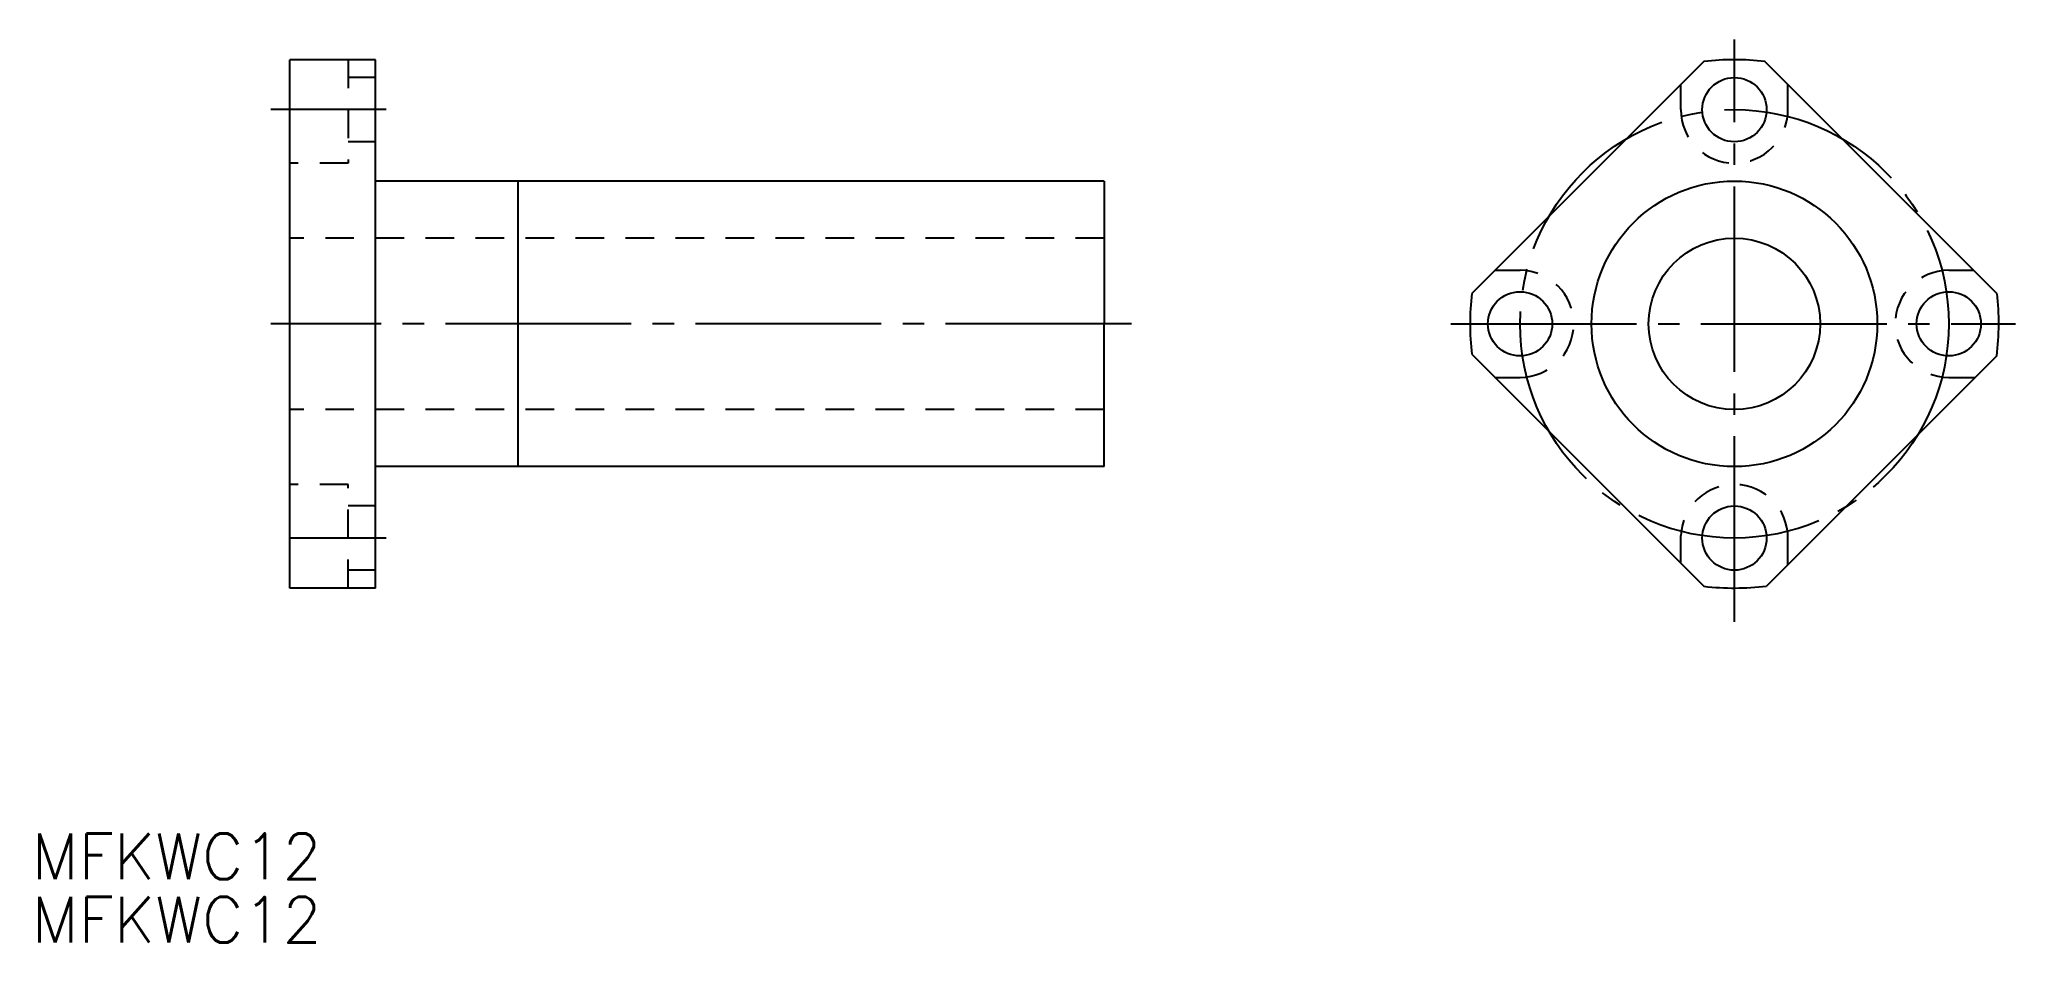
# Model space of a CAD drawing. Extents: x 91 to 229, y 139 to 202.
import ezdxf

# ---------------------------------------------------------------- set-up
doc = ezdxf.new("R2010")
doc.units = 0
doc.linetypes.add('CENTER', pattern=[17.5, 13, -1.5, 1.5, -1.5])
doc.linetypes.add('DASHED', pattern=[3.5, 2, -1.5])
doc.layers.get('0').update_dxf_attribs({"linetype": 'CONTINUOUS'})
doc.layers.add('CENTER', color=1, linetype='CENTER')
doc.styles.get("Standard").update_dxf_attribs({"font": 'txt.shx', "bigfont": '@extfont2.shx'})

msp = doc.modelspace()

# ---------------------------------------------------------------- linework, layer by layer
at = {"color": 7, "linetype": 'CONTINUOUS'}
for p, q in [((114.35, 200.53), (108.35, 200.53)), ((108.35, 163.53), (108.35, 200.53)), ((114.35, 163.53), (114.35, 200.53)), ((207.32, 200.4), (191.07, 184.16)), ((227.82, 184.16), (211.58, 200.4)), ((165.35, 192.03), (114.35, 192.03)), ((124.35, 172.03), (124.35, 192.03)), ((165.35, 192.03), (165.35, 182.03)), ((165.35, 172.03), (165.35, 182.03)), ((191.07, 179.9), (207.32, 163.65)), ((227.81, 179.78), (211.69, 163.66)), ((165.35, 172.03), (114.35, 172.03)), ((114.35, 163.53), (108.35, 163.53))]:
    msp.add_line(p, q, dxfattribs=at)
at = {"color": 3, "linetype": 'DASHED'}
for p, q in [((112.45, 200.53), (112.45, 193.28)), ((114.35, 199.28), (112.45, 199.28)), ((205.7, 197.03), (205.7, 198.78)), ((213.2, 197.03), (213.2, 198.78)), ((114.35, 194.78), (112.45, 194.78)), ((112.45, 193.28), (108.35, 193.28)), ((165.35, 188.03), (108.35, 188.03)), ((192.69, 185.78), (194.45, 185.78)), ((224.45, 185.78), (226.2, 185.78)), ((192.69, 178.28), (194.45, 178.28)), ((224.45, 178.28), (226.31, 178.28)), ((165.35, 176.03), (108.35, 176.03)), ((112.45, 170.78), (108.35, 170.78)), ((112.45, 163.53), (112.45, 170.78)), ((114.35, 169.28), (112.45, 169.28)), ((205.7, 165.27), (205.7, 167.21)), ((213.2, 165.17), (213.2, 167.03)), ((114.35, 164.78), (112.45, 164.78))]:
    msp.add_line(p, q, dxfattribs=at)
at = {"color": 7, "linetype": 'CONTINUOUS'}
for centre, radius in [((209.45, 197.03), 2.25), ((209.45, 182.03), 10), ((209.45, 182.03), 6), ((194.45, 182.03), 2.25), ((224.45, 182.03), 2.25), ((209.45, 167.03), 2.25)]:
    msp.add_circle(centre, radius, dxfattribs=at)
for start, end in [(83.3917, 96.6083), (173.3917, 186.6083), (353.0246, 6.6083), (263.3917, 276.9754)]:
    msp.add_arc((209.45, 182.03), 18.5, start, end, dxfattribs=at)
at = {"color": 3, "linetype": 'DASHED'}
for centre, start, end in [((209.45, 197.03), 180, 0), ((194.45, 182.03), 270, 90), ((224.45, 182.03), 90, 270), ((209.45, 167.03), 0, 177.2397)]:
    msp.add_arc(centre, 3.75, start, end, dxfattribs=at)
at = {"layer": 'CENTER', "color": 1, "linetype": 'CENTER'}
for p, q in [((209.45, 161.16), (209.45, 201.94)), ((115.11, 197.03), (107.02, 197.03)), ((167.25, 182.03), (107.02, 182.03)), ((167.25, 182.03), (107.02, 182.03)), ((189.61, 182.03), (229.12, 182.03)), ((115.11, 167.03), (108.35, 167.03))]:
    msp.add_line(p, q, dxfattribs=at)
msp.add_circle((209.45, 182.03), 15, dxfattribs=at)

# ---------------------------------------------------------------- texts
at = {"color": 7, "linetype": 'CONTINUOUS'}
for p in [(90.29, 143.14), (90.29, 138.7)]:
    msp.add_text('MFKWC12', height=3.2, dxfattribs=at).set_placement(p)

doc.saveas('drawing.dxf')
